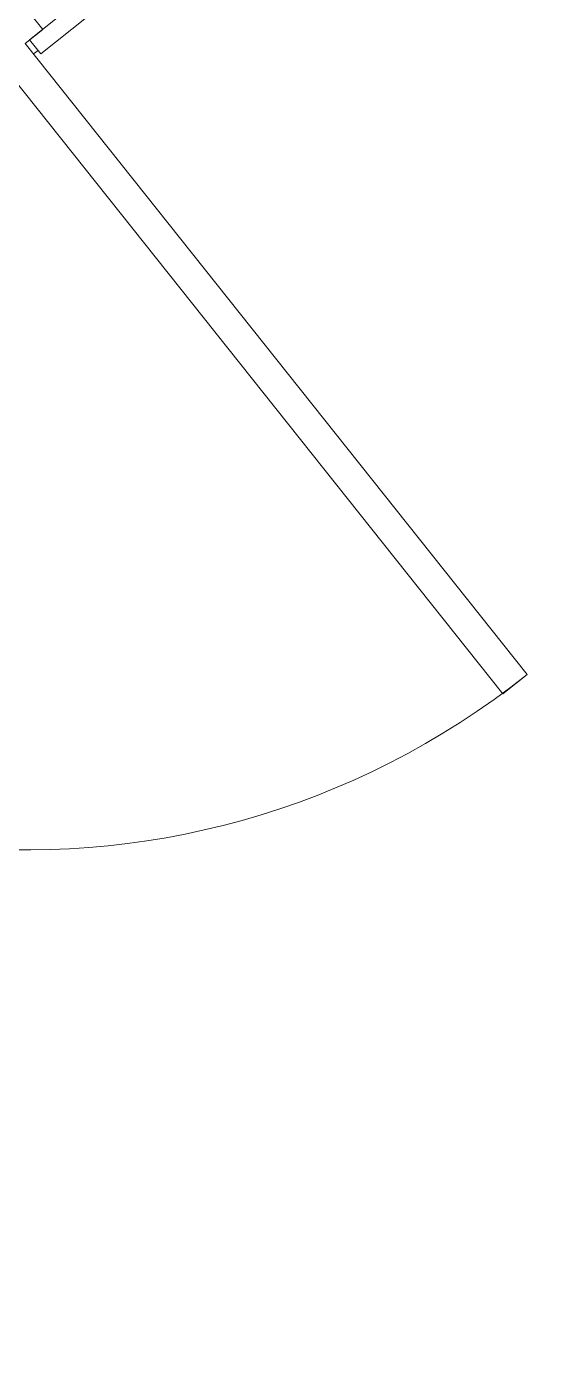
# Model space of a CAD drawing. Header units: millimetres. Extents: x 0 to 57242, y -59538 to 11130.
# Drawn here: x 25342 to 25932, y -25117 to -23634 of the extents above; entities that cross this region are included whole.
import ezdxf

# ---------------------------------------------------------------- set-up
doc = ezdxf.new("R2010")
doc.units = ezdxf.units.MM
for name, color, linetype, lineweight in [('A-DOOR', 31, 'Continuous', 9), ('A-DOOR-FRAM', 31, 'Continuous', 18), ('A-WALL-PATT', 111, 'Continuous', 25), ('GFdwg_dwg', 8, 'Continuous', 9)]:
    doc.layers.add(name, color=color, linetype=linetype, lineweight=lineweight)

# ---------------------------------------------------------------- blocks, each defined once
blk = doc.blocks.new('GFdwg_dwg_rge-311280-Level 0')
at = {"color": 1, "lineweight": 9}
blk.add_line((19730, 3724.6), (19730, 3718.3), dxfattribs=at)
blk = doc.blocks.new('GFdwg_dwg-311279-Level 0')
at = {"rotation": 308.5192572358332}
blk.add_blockref('GFdwg_dwg_rge-311280-Level 0', (10153, -10543.8), dxfattribs=at)
blk = doc.blocks.new('M_Door-Exterior-Double-Full Glass-Wood_Clad - 1800 x 2400mm-V3-Level 0')
at = {"layer": 'A-DOOR', "lineweight": 18}
for p, q in [((-900, 156.825), (-900, 1056.825)), ((-900, 1056.825), (-865, 1056.825)), ((-865, 1056.825), (-865, 156.825))]:
    blk.add_line(p, q, dxfattribs=at)
at = {"layer": 'A-DOOR'}
for p, q in [((-906.35, 176.825), (-971.35, 176.825)), ((-906.35, 156.825), (-906.35, 176.825)), ((-971.35, 156.825), (-906.35, 156.825))]:
    blk.add_line(p, q, dxfattribs=at)
blk.add_arc((-900, 156.825), 900, 0, 90, dxfattribs=at)
at = {"layer": 'A-DOOR-FRAM'}
for p, q in [((-900, 156.825), (-925, 156.825)), ((-925, 156.825), (-925, -163.175))]:
    blk.add_line(p, q, dxfattribs=at)

msp = doc.modelspace()

# ---------------------------------------------------------------- hatches: boundary and pattern name
at = {"layer": 'A-WALL-PATT', "lineweight": 9}
h = msp.add_hatch(dxfattribs=at)
h.set_pattern_fill('FP_13', color=256, angle=45, style=0, pattern_type=2)
h.set_pattern_definition([(263.519, (23585.85, -24640.52), (353.327, -40.138), []), (263.519, (23823.13, -24938.6), (353.327, -40.14), [])])
h.paths.add_polyline_path([(21638, -26600), (23912.3, -24789.7), (23812.7, -24664.5), (23804.8, -24670.7), (23898.2, -24788.1), (21631.8, -26592.1)])
h.paths.add_polyline_path([(25359.7, -23637.5), (25932.3, -23181.8), (25926, -23174), (25361.3, -23623.5), (25267.9, -23506.1), (25260.1, -23512.3), (25357.6, -23634.8)])

# ---------------------------------------------------------------- block references
at = {"layer": 'A-DOOR', "rotation": 218.5192572358332}
msp.add_blockref('M_Door-Exterior-Double-Full Glass-Wood_Clad - 1800 x 2400mm-V3-Level 0', (24538.4, -24090.9), dxfattribs=at)
at = {"layer": 'GFdwg_dwg', "color": 1}
msp.add_blockref('GFdwg_dwg-311279-Level 0', (0, 0), dxfattribs=at)

doc.saveas('drawing.dxf')
